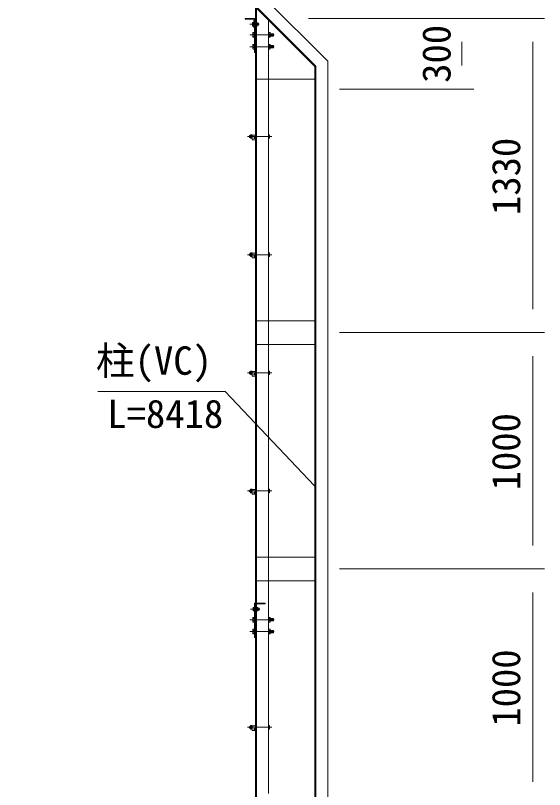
# Model space of a CAD drawing. Units: millimetres, scale not verified. Extents: x -10500 to 10500, y -7425 to 7425.
# Drawn here: x -2424 to -186, y -1081 to 2194 of the extents above; entities that cross this region are included whole.
import ezdxf
from ezdxf.enums import TextEntityAlignment as Align

# ---------------------------------------------------------------- set-up
doc = ezdxf.new("R2010")
doc.units = ezdxf.units.MM
doc.header["$LTSCALE"] = 50
doc.linetypes.add('DASHED', pattern=[7.5, 6, -1.5])
doc.linetypes.add('USER1', pattern=[50.8, 31.75, -6.35, 6.35, -6.35])
for name, color, linetype, lineweight in [('0-0_D-STR3', 3, 'Continuous', 13), ('0-1_D-STR1', 1, 'Continuous', 18), ('0-2_D-BMK', 2, 'USER1', 13), ('0-4_D-STR-TXT', 7, 'Continuous', 9), ('0-6_D-STR-DIM', 7, 'Continuous', 9)]:
    doc.layers.add(name, color=color, linetype=linetype, lineweight=lineweight)
doc.styles.add('ＭＳ ゴシック', font='')
doc.styles.get('ＭＳ ゴシック').set_extended_font_data('MS Gothic')

msp = doc.modelspace()

# ---------------------------------------------------------------- linework, layer by layer
at = {"layer": '0-0_D-STR3'}
for p, q in [((-1420.59, 2163.37), (-1419.9, 2164.58)), ((-1420.59, 2163.37), (-1420.59, 2150.77)), ((-1415.29, 2164.58), (-1419.9, 2164.58)), ((-1415.29, 2164.58), (-1415.29, 2149.56)), ((-1412.29, 2037.07), (-1412.29, 2182.07)), ((-1412.29, 2182.07), (-1407.79, 2182.07)), ((-1407.79, 2164.58), (-1402.02, 2164.58)), ((-1407.79, 2149.56), (-1407.79, 2164.58)), ((-1402.02, 2164.58), (-1401.29, 2163.32)), ((-1401.29, 2150.82), (-1401.29, 2163.32)), ((-1420.59, 2150.77), (-1419.9, 2149.56)), ((-1415.29, 2160.82), (-1419.9, 2160.82)), ((-1415.29, 2153.32), (-1419.9, 2153.32)), ((-1415.29, 2149.56), (-1419.9, 2149.56)), ((-1407.79, 2160.82), (-1402.02, 2160.82)), ((-1407.79, 2153.32), (-1402.02, 2153.32)), ((-1407.79, 2149.56), (-1402.02, 2149.56)), ((-1402.02, 2149.56), (-1401.29, 2150.82)), ((-1401.29, 2161.07), (-1396.49, 2161.07)), ((-1401.29, 2160.32), (-1395.74, 2160.32)), ((-1401.29, 2153.82), (-1395.74, 2153.82)), ((-1401.29, 2153.07), (-1396.49, 2153.07)), ((-1396.49, 2161.07), (-1395.29, 2159.87)), ((-1396.49, 2161.07), (-1396.49, 2153.07)), ((-1396.49, 2153.07), (-1395.29, 2154.27)), ((-1395.29, 2159.87), (-1395.29, 2154.27)), ((-1419.29, 2120.32), (-1418.39, 2121.88)), ((-1419.29, 2120.32), (-1419.29, 2103.82)), ((-1419.29, 2103.82), (-1418.39, 2102.25)), ((-1418.39, 2121.88), (-1412.29, 2121.88)), ((-1418.39, 2116.98), (-1412.29, 2116.98)), ((-1418.39, 2107.16), (-1412.29, 2107.16)), ((-1418.39, 2102.25), (-1412.29, 2102.25)), ((-1412.29, 2121.88), (-1412.29, 2102.25)), ((-1419.29, 2070.32), (-1418.39, 2071.88)), ((-1419.29, 2070.32), (-1419.29, 2053.82)), ((-1418.39, 2071.88), (-1412.29, 2071.88)), ((-1418.39, 2066.98), (-1412.29, 2066.98)), ((-1412.29, 2071.88), (-1412.29, 2052.25)), ((-1419.29, 2053.82), (-1418.39, 2052.25)), ((-1418.39, 2057.16), (-1412.29, 2057.16)), ((-1418.39, 2052.25), (-1412.29, 2052.25)), ((-1412.29, 2037.07), (-1407.79, 2037.07)), ((-1432.59, 1686.07), (-1433.79, 1684.87)), ((-1433.79, 1684.87), (-1433.79, 1679.27)), ((-1432.59, 1678.07), (-1433.79, 1679.27)), ((-1432.59, 1686.07), (-1432.59, 1678.07)), ((-1429.29, 1686.07), (-1432.59, 1686.07)), ((-1429.29, 1678.07), (-1432.59, 1678.07)), ((-1428.57, 1689.58), (-1429.29, 1688.32)), ((-1429.29, 1675.82), (-1429.29, 1688.32)), ((-1428.57, 1674.56), (-1429.29, 1675.82)), ((-1422.79, 1689.58), (-1428.57, 1689.58)), ((-1422.79, 1685.82), (-1428.57, 1685.82)), ((-1422.79, 1678.32), (-1428.57, 1678.32)), ((-1422.79, 1674.56), (-1428.57, 1674.56)), ((-1422.79, 1674.56), (-1422.79, 1689.58)), ((-1422.79, 1688.07), (-1407.79, 1688.07)), ((-1422.79, 1688.07), (-1422.79, 1668.07)), ((-1412.54, 1677.57), (-1407.79, 1677.57)), ((-1412.54, 1673.07), (-1407.79, 1673.07)), ((-1407.79, 1673.07), (-1407.79, 1668.07)), ((-1353.79, 1689.58), (-1349.19, 1689.58)), ((-1353.79, 1689.58), (-1353.79, 1674.56)), ((-1353.79, 1685.82), (-1349.19, 1685.82)), ((-1353.79, 1678.32), (-1349.19, 1678.32)), ((-1353.79, 1674.56), (-1349.19, 1674.56)), ((-1348.49, 1688.37), (-1349.19, 1689.58)), ((-1348.49, 1675.77), (-1349.19, 1674.56)), ((-1348.49, 1688.37), (-1348.49, 1675.77)), ((-1422.79, 1668.07), (-1407.79, 1668.07)), ((-1432.59, 1186.07), (-1433.79, 1184.87)), ((-1433.79, 1184.87), (-1433.79, 1179.27)), ((-1432.59, 1178.07), (-1433.79, 1179.27)), ((-1432.59, 1186.07), (-1432.59, 1178.07)), ((-1429.29, 1186.07), (-1432.59, 1186.07)), ((-1428.57, 1189.58), (-1429.29, 1188.32)), ((-1429.29, 1175.82), (-1429.29, 1188.32)), ((-1422.79, 1189.58), (-1428.57, 1189.58)), ((-1422.79, 1185.82), (-1428.57, 1185.82)), ((-1422.79, 1174.56), (-1422.79, 1189.58)), ((-1422.79, 1188.07), (-1407.79, 1188.07)), ((-1422.79, 1188.07), (-1422.79, 1168.07)), ((-1353.79, 1189.58), (-1349.19, 1189.58)), ((-1353.79, 1189.58), (-1353.79, 1174.56)), ((-1353.79, 1185.82), (-1349.19, 1185.82)), ((-1348.49, 1188.37), (-1349.19, 1189.58)), ((-1348.49, 1188.37), (-1348.49, 1175.77)), ((-1429.29, 1178.07), (-1432.59, 1178.07)), ((-1428.57, 1174.56), (-1429.29, 1175.82)), ((-1422.79, 1178.32), (-1428.57, 1178.32)), ((-1422.79, 1174.56), (-1428.57, 1174.56)), ((-1422.79, 1168.07), (-1407.79, 1168.07)), ((-1412.54, 1177.57), (-1407.79, 1177.57)), ((-1412.54, 1173.07), (-1407.79, 1173.07)), ((-1407.79, 1173.07), (-1407.79, 1168.07)), ((-1353.79, 1178.32), (-1349.19, 1178.32)), ((-1353.79, 1174.56), (-1349.19, 1174.56)), ((-1348.49, 1175.77), (-1349.19, 1174.56)), ((-1428.57, 689.58), (-1429.29, 688.32)), ((-1429.29, 675.82), (-1429.29, 688.32)), ((-1422.79, 689.58), (-1428.57, 689.58)), ((-1422.79, 674.56), (-1422.79, 689.58)), ((-1422.79, 688.07), (-1407.79, 688.07)), ((-1422.79, 688.07), (-1422.79, 668.07)), ((-1353.79, 689.58), (-1349.19, 689.58)), ((-1353.79, 689.58), (-1353.79, 674.56)), ((-1348.49, 688.37), (-1349.19, 689.58)), ((-1348.49, 688.37), (-1348.49, 675.77)), ((-1432.59, 686.07), (-1433.79, 684.87)), ((-1433.79, 684.87), (-1433.79, 679.27)), ((-1432.59, 678.07), (-1433.79, 679.27)), ((-1432.59, 686.07), (-1432.59, 678.07)), ((-1429.29, 686.07), (-1432.59, 686.07)), ((-1429.29, 678.07), (-1432.59, 678.07)), ((-1428.57, 674.56), (-1429.29, 675.82)), ((-1422.79, 685.82), (-1428.57, 685.82)), ((-1422.79, 678.32), (-1428.57, 678.32)), ((-1422.79, 674.56), (-1428.57, 674.56)), ((-1422.79, 668.07), (-1407.79, 668.07)), ((-1412.54, 677.57), (-1407.79, 677.57)), ((-1412.54, 673.07), (-1407.79, 673.07)), ((-1407.79, 673.07), (-1407.79, 668.07)), ((-1353.79, 685.82), (-1349.19, 685.82)), ((-1353.79, 678.32), (-1349.19, 678.32)), ((-1353.79, 674.56), (-1349.19, 674.56)), ((-1348.49, 675.77), (-1349.19, 674.56)), ((-1432.59, 186.07), (-1433.79, 184.87)), ((-1433.79, 184.87), (-1433.79, 179.27)), ((-1432.59, 178.07), (-1433.79, 179.27)), ((-1432.59, 186.07), (-1432.59, 178.07)), ((-1429.29, 186.07), (-1432.59, 186.07)), ((-1429.29, 178.07), (-1432.59, 178.07)), ((-1428.57, 189.58), (-1429.29, 188.32)), ((-1429.29, 175.82), (-1429.29, 188.32)), ((-1428.57, 174.56), (-1429.29, 175.82)), ((-1422.79, 189.58), (-1428.57, 189.58)), ((-1422.79, 185.82), (-1428.57, 185.82)), ((-1422.79, 178.32), (-1428.57, 178.32)), ((-1422.79, 174.56), (-1428.57, 174.56)), ((-1422.79, 174.56), (-1422.79, 189.58)), ((-1422.79, 188.07), (-1407.79, 188.07)), ((-1422.79, 188.07), (-1422.79, 168.07)), ((-1422.79, 168.07), (-1407.79, 168.07)), ((-1412.54, 177.57), (-1407.79, 177.57)), ((-1412.54, 173.07), (-1407.79, 173.07)), ((-1407.79, 173.07), (-1407.79, 168.07)), ((-1353.79, 189.58), (-1349.19, 189.58)), ((-1353.79, 189.58), (-1353.79, 174.56)), ((-1353.79, 185.82), (-1349.19, 185.82)), ((-1353.79, 178.32), (-1349.19, 178.32)), ((-1353.79, 174.56), (-1349.19, 174.56)), ((-1348.49, 188.37), (-1349.19, 189.58)), ((-1348.49, 175.77), (-1349.19, 174.56)), ((-1348.49, 188.37), (-1348.49, 175.77)), ((-1412.29, -437.93), (-1412.29, -292.93)), ((-1412.29, -292.93), (-1407.79, -292.93)), ((-1417.59, -311.63), (-1416.9, -310.42)), ((-1417.59, -311.63), (-1417.59, -324.23)), ((-1417.59, -324.23), (-1416.9, -325.44)), ((-1412.29, -310.42), (-1416.9, -310.42)), ((-1412.29, -314.18), (-1416.9, -314.18)), ((-1412.29, -321.68), (-1416.9, -321.68)), ((-1412.29, -325.44), (-1416.9, -325.44)), ((-1412.29, -310.42), (-1412.29, -325.44)), ((-1404.79, -310.42), (-1399.02, -310.42)), ((-1404.79, -325.44), (-1404.79, -310.42)), ((-1404.79, -314.18), (-1399.02, -314.18)), ((-1404.79, -321.68), (-1399.02, -321.68)), ((-1404.79, -325.44), (-1399.02, -325.44)), ((-1399.02, -310.42), (-1398.29, -311.68)), ((-1399.02, -325.44), (-1398.29, -324.18)), ((-1398.29, -324.18), (-1398.29, -311.68)), ((-1398.29, -313.93), (-1393.49, -313.93)), ((-1398.29, -314.68), (-1392.74, -314.68)), ((-1398.29, -321.18), (-1392.74, -321.18)), ((-1398.29, -321.93), (-1393.49, -321.93)), ((-1393.49, -313.93), (-1392.29, -315.13)), ((-1393.49, -313.93), (-1393.49, -321.93)), ((-1393.49, -321.93), (-1392.29, -320.73)), ((-1392.29, -315.13), (-1392.29, -320.73)), ((-1419.29, -354.68), (-1418.39, -353.12)), ((-1419.29, -354.68), (-1419.29, -371.18)), ((-1418.39, -353.12), (-1412.29, -353.12)), ((-1418.39, -358.02), (-1412.29, -358.02)), ((-1412.29, -353.12), (-1412.29, -372.75)), ((-1419.29, -371.18), (-1418.39, -372.75)), ((-1418.39, -367.84), (-1412.29, -367.84)), ((-1418.39, -372.75), (-1412.29, -372.75)), ((-1419.29, -404.68), (-1418.39, -403.12)), ((-1419.29, -404.68), (-1419.29, -421.18)), ((-1419.29, -421.18), (-1418.39, -422.75)), ((-1418.39, -403.12), (-1412.29, -403.12)), ((-1418.39, -408.02), (-1412.29, -408.02)), ((-1418.39, -417.84), (-1412.29, -417.84)), ((-1418.39, -422.75), (-1412.29, -422.75)), ((-1412.29, -403.12), (-1412.29, -422.75)), ((-1412.29, -437.93), (-1407.79, -437.93)), ((-1432.59, -813.93), (-1433.79, -815.13)), ((-1433.79, -815.13), (-1433.79, -820.73)), ((-1432.59, -813.93), (-1432.59, -821.93)), ((-1429.29, -813.93), (-1432.59, -813.93)), ((-1428.57, -810.42), (-1429.29, -811.68)), ((-1429.29, -824.18), (-1429.29, -811.68)), ((-1422.79, -810.42), (-1428.57, -810.42)), ((-1422.79, -814.18), (-1428.57, -814.18)), ((-1422.79, -825.44), (-1422.79, -810.42)), ((-1422.79, -811.93), (-1407.79, -811.93)), ((-1422.79, -811.93), (-1422.79, -831.93)), ((-1353.79, -810.42), (-1349.19, -810.42)), ((-1353.79, -810.42), (-1353.79, -825.44)), ((-1353.79, -814.18), (-1349.19, -814.18)), ((-1348.49, -811.63), (-1349.19, -810.42)), ((-1348.49, -811.63), (-1348.49, -824.23)), ((-1432.59, -821.93), (-1433.79, -820.73)), ((-1429.29, -821.93), (-1432.59, -821.93)), ((-1428.57, -825.44), (-1429.29, -824.18)), ((-1422.79, -821.68), (-1428.57, -821.68)), ((-1422.79, -825.44), (-1428.57, -825.44)), ((-1422.79, -831.93), (-1407.79, -831.93)), ((-1412.54, -822.43), (-1407.79, -822.43)), ((-1412.54, -826.93), (-1407.79, -826.93)), ((-1407.79, -826.93), (-1407.79, -831.93)), ((-1353.79, -821.68), (-1349.19, -821.68)), ((-1353.79, -825.44), (-1349.19, -825.44)), ((-1348.49, -824.23), (-1349.19, -825.44))]:
    msp.add_line(p, q, dxfattribs=at)
at = {"layer": '0-0_D-STR3', "linetype": 'DASHED'}
for p, q in [((-1347.7, 2121.88), (-1353.79, 2121.88)), ((-1353.79, 2121.88), (-1353.79, 2102.25)), ((-1347.7, 2116.98), (-1353.79, 2116.98)), ((-1347.7, 2107.16), (-1353.79, 2107.16)), ((-1347.7, 2102.25), (-1353.79, 2102.25)), ((-1346.79, 2120.32), (-1347.7, 2121.88)), ((-1346.79, 2103.82), (-1347.7, 2102.25)), ((-1346.79, 2120.32), (-1346.79, 2103.82)), ((-1346.79, 2117.07), (-1333.79, 2117.07)), ((-1346.79, 2116.17), (-1332.89, 2116.17)), ((-1346.79, 2107.97), (-1332.89, 2107.97)), ((-1346.79, 2107.07), (-1333.79, 2107.07)), ((-1333.79, 2117.07), (-1332.29, 2115.57)), ((-1332.29, 2115.57), (-1332.29, 2108.57)), ((-1347.7, 2071.88), (-1353.79, 2071.88)), ((-1353.79, 2071.88), (-1353.79, 2052.25)), ((-1347.7, 2066.98), (-1353.79, 2066.98)), ((-1346.79, 2070.32), (-1347.7, 2071.88)), ((-1346.79, 2070.32), (-1346.79, 2053.82)), ((-1346.79, 2067.07), (-1333.79, 2067.07)), ((-1346.79, 2066.17), (-1332.89, 2066.17)), ((-1333.79, 2067.07), (-1332.29, 2065.57)), ((-1332.29, 2065.57), (-1332.29, 2058.57)), ((-1347.7, 2057.16), (-1353.79, 2057.16)), ((-1347.7, 2052.25), (-1353.79, 2052.25)), ((-1346.79, 2053.82), (-1347.7, 2052.25)), ((-1346.79, 2057.97), (-1332.89, 2057.97)), ((-1346.79, 2057.07), (-1333.79, 2057.07)), ((-1347.7, -353.12), (-1353.79, -353.12)), ((-1353.79, -353.12), (-1353.79, -372.75)), ((-1347.7, -358.02), (-1353.79, -358.02)), ((-1346.79, -354.68), (-1347.7, -353.12)), ((-1346.79, -354.68), (-1346.79, -371.18)), ((-1346.79, -357.93), (-1333.79, -357.93)), ((-1346.79, -358.83), (-1332.89, -358.83)), ((-1333.79, -357.93), (-1332.29, -359.43)), ((-1332.29, -359.43), (-1332.29, -366.43)), ((-1347.7, -367.84), (-1353.79, -367.84)), ((-1347.7, -372.75), (-1353.79, -372.75)), ((-1346.79, -371.18), (-1347.7, -372.75)), ((-1346.79, -367.03), (-1332.89, -367.03)), ((-1346.79, -367.93), (-1333.79, -367.93)), ((-1347.7, -403.12), (-1353.79, -403.12)), ((-1353.79, -403.12), (-1353.79, -422.75)), ((-1347.7, -408.02), (-1353.79, -408.02)), ((-1347.7, -417.84), (-1353.79, -417.84)), ((-1347.7, -422.75), (-1353.79, -422.75)), ((-1346.79, -404.68), (-1347.7, -403.12)), ((-1346.79, -421.18), (-1347.7, -422.75)), ((-1346.79, -404.68), (-1346.79, -421.18)), ((-1346.79, -407.93), (-1333.79, -407.93)), ((-1346.79, -408.83), (-1332.89, -408.83)), ((-1346.79, -417.03), (-1332.89, -417.03)), ((-1346.79, -417.93), (-1333.79, -417.93)), ((-1333.79, -407.93), (-1332.29, -409.43)), ((-1332.29, -409.43), (-1332.29, -416.43))]:
    msp.add_line(p, q, dxfattribs=at)
for points in [[(-1333.79, 2117.07), (-1333.79, 2107.07), (-1332.29, 2108.57)], [(-1333.79, 2067.07), (-1333.79, 2057.07), (-1332.29, 2058.57)], [(-1333.79, -357.93), (-1333.79, -367.93), (-1332.29, -366.43)], [(-1333.79, -407.93), (-1333.79, -417.93), (-1332.29, -416.43)]]:
    msp.add_lwpolyline(points, dxfattribs=at)
at = {"layer": '0-0_D-STR3'}
for centre, radius, start, end in [((-1417.15, 2162.7), 3.32, 145.61585, 214.38415), ((-1404.76, 2162.7), 3.32, 325.61586, 34.38414), ((-1408.06, 2157.07), 12.42, 162.4121, 197.5879), ((-1417.15, 2151.44), 3.32, 145.61585, 214.38415), ((-1413.86, 2157.07), 12.42, 342.4121, 17.5879), ((-1404.76, 2151.44), 3.32, 325.61585, 34.38416), ((-1402.91, 2112.07), 16.24, 162.41205, 197.58795), ((-1414.8, 2119.43), 4.34, 145.61575, 214.38425), ((-1414.8, 2104.71), 4.34, 145.61575, 214.38425), ((-1402.91, 2062.07), 16.24, 162.41205, 197.58795), ((-1414.8, 2069.43), 4.34, 145.61575, 214.38425), ((-1414.8, 2054.71), 4.34, 145.61575, 214.38425), ((-1425.83, 1687.7), 3.32, 145.61586, 214.38414), ((-1416.73, 1682.07), 12.42, 162.4121, 197.5879), ((-1425.83, 1676.44), 3.32, 145.61584, 214.38415), ((-1412.54, 1675.32), 2.25, 90, 270), ((-1351.93, 1687.7), 3.32, 325.61585, 34.38415), ((-1361.03, 1682.07), 12.42, 342.4121, 17.5879), ((-1351.93, 1676.44), 3.32, 325.61585, 34.38415), ((-1425.83, 1187.7), 3.32, 145.61586, 214.38414), ((-1416.73, 1182.07), 12.42, 162.4121, 197.5879), ((-1351.93, 1187.7), 3.32, 325.61585, 34.38415), ((-1361.03, 1182.07), 12.42, 342.4121, 17.5879), ((-1425.83, 1176.44), 3.32, 145.61584, 214.38415), ((-1412.54, 1175.32), 2.25, 90, 270), ((-1351.93, 1176.44), 3.32, 325.61585, 34.38415), ((-1425.83, 687.7), 3.32, 145.61586, 214.38414), ((-1351.93, 687.7), 3.32, 325.61585, 34.38415), ((-1416.73, 682.07), 12.42, 162.4121, 197.5879), ((-1425.83, 676.44), 3.32, 145.61584, 214.38415), ((-1412.54, 675.32), 2.25, 90, 270), ((-1361.03, 682.07), 12.42, 342.4121, 17.5879), ((-1351.93, 676.44), 3.32, 325.61585, 34.38415), ((-1425.83, 187.7), 3.32, 145.61586, 214.38414), ((-1416.73, 182.07), 12.42, 162.4121, 197.5879), ((-1425.83, 176.44), 3.32, 145.61584, 214.38415), ((-1412.54, 175.32), 2.25, 90, 270), ((-1351.93, 187.7), 3.32, 325.61585, 34.38415), ((-1361.03, 182.07), 12.42, 342.4121, 17.5879), ((-1351.93, 176.44), 3.32, 325.61585, 34.38415), ((-1405.06, -317.93), 12.42, 162.4121, 197.5879), ((-1414.15, -312.3), 3.32, 145.61585, 214.38415), ((-1414.15, -323.56), 3.32, 145.61585, 214.38415), ((-1401.76, -312.3), 3.32, 325.61586, 34.38414), ((-1410.86, -317.93), 12.42, 342.4121, 17.5879), ((-1401.76, -323.56), 3.32, 325.61585, 34.38416), ((-1402.91, -362.93), 16.24, 162.41205, 197.58795), ((-1414.8, -355.57), 4.34, 145.61575, 214.38425), ((-1414.8, -370.29), 4.34, 145.61575, 214.38425), ((-1402.91, -412.93), 16.24, 162.41205, 197.58795), ((-1414.8, -405.57), 4.34, 145.61575, 214.38425), ((-1414.8, -420.29), 4.34, 145.61575, 214.38425), ((-1425.83, -812.3), 3.32, 145.61586, 214.38414), ((-1416.73, -817.93), 12.42, 162.4121, 197.5879), ((-1351.93, -812.3), 3.32, 325.61585, 34.38415), ((-1361.03, -817.93), 12.42, 342.4121, 17.5879), ((-1425.83, -823.56), 3.32, 145.61584, 214.38415), ((-1412.54, -824.68), 2.25, 90, 270), ((-1351.93, -823.56), 3.32, 325.61585, 34.38415)]:
    msp.add_arc(centre, radius, start, end, dxfattribs=at)
at = {"layer": '0-0_D-STR3', "linetype": 'DASHED'}
for centre, radius, start, end in [((-1363.18, 2112.07), 16.24, 342.41205, 17.58795), ((-1351.28, 2119.43), 4.34, 325.61575, 34.38425), ((-1351.28, 2104.71), 4.34, 325.61575, 34.38425), ((-1363.18, 2062.07), 16.24, 342.41205, 17.58795), ((-1351.28, 2069.43), 4.34, 325.61575, 34.38425), ((-1351.28, 2054.71), 4.34, 325.61575, 34.38425), ((-1363.18, -362.93), 16.24, 342.41205, 17.58795), ((-1351.28, -355.57), 4.34, 325.61575, 34.38425), ((-1351.28, -370.29), 4.34, 325.61575, 34.38425), ((-1363.18, -412.93), 16.24, 342.41205, 17.58795), ((-1351.28, -405.57), 4.34, 325.61575, 34.38425), ((-1351.28, -420.29), 4.34, 325.61575, 34.38425)]:
    msp.add_arc(centre, radius, start, end, dxfattribs=at)
at = {"layer": '0-1_D-STR1'}
for p, q in [((-2385.74, 3283.39), (-1102.79, 2000.44)), ((-2423.93, 3245.2), (-1156.79, 1978.07)), ((-2421.1, 3248.03), (-1152.79, 1979.73)), ((-1407.79, -4647.93), (-1407.79, 2225.4)), ((-1403.79, -4647.93), (-1403.79, 2225.07)), ((-1452.29, 2181.07), (-1452.29, 2182.07)), ((-1417.29, 2182.07), (-1452.29, 2182.07)), ((-1419.79, 2179.07), (-1450.29, 2179.07)), ((-1415.29, 2144.07), (-1415.29, 2174.57)), ((-1412.29, 2142.07), (-1412.29, 2177.07)), ((-1413.29, 2142.07), (-1412.29, 2142.07)), ((-1102.79, -4647.93), (-1102.79, 2000.44)), ((-1156.79, -4647.93), (-1156.79, 1978.07)), ((-1152.79, -4647.93), (-1152.79, 1979.73)), ((-1403.79, 1925.4), (-1156.79, 1925.4)), ((-1353.79, 902.07), (-1353.79, 1925.4)), ((-1156.79, 902.07), (-1403.79, 902.07)), ((-1403.79, 802.07), (-1156.79, 802.07)), ((-1353.79, -97.93), (-1353.79, 802.07)), ((-1156.79, -97.93), (-1403.79, -97.93)), ((-1403.79, -197.93), (-1156.79, -197.93)), ((-1353.79, -1097.93), (-1353.79, -197.93)), ((-1402.79, -292.93), (-1367.79, -292.93)), ((-1367.79, -293.93), (-1367.79, -292.93)), ((-1407.79, -332.93), (-1407.79, -297.93)), ((-1404.79, -330.93), (-1404.79, -300.43)), ((-1400.29, -295.93), (-1369.79, -295.93)), ((-1406.79, -332.93), (-1407.79, -332.93))]:
    msp.add_line(p, q, dxfattribs=at)
at = {"layer": '0-1_D-STR1', "linetype": 'DASHED'}
for p, q in [((-1353.79, 1925.4), (-1353.79, 2175.07)), ((-1353.79, 902.07), (-1353.79, 802.07)), ((-1353.79, -97.93), (-1353.79, -197.93))]:
    msp.add_line(p, q, dxfattribs=at)
at = {"layer": '0-1_D-STR1'}
for centre, radius, start, end in [((-1450.29, 2181.07), 2, 180, 270), ((-1419.79, 2174.57), 4.5, 0, 90), ((-1417.29, 2177.07), 5, 0, 90), ((-1413.29, 2144.07), 2, 180, 270), ((-1402.79, -297.93), 5, 90, 180), ((-1369.79, -293.93), 2, 270, 0), ((-1400.29, -300.43), 4.5, 90, 180), ((-1406.79, -330.93), 2, 270, 0)]:
    msp.add_arc(centre, radius, start, end, dxfattribs=at)
at = {"layer": '0-2_D-BMK'}
for p, q in [((-1431.98, 2157.07), (-1392.61, 2157.07)), ((-1432.7, 2112.07), (-1329.7, 2112.07)), ((-1432.7, 2062.07), (-1329.7, 2062.07)), ((-1441.79, 1682.07), (-1338.79, 1682.07)), ((-1441.79, 1182.07), (-1338.79, 1182.07)), ((-1441.79, 682.07), (-1338.79, 682.07)), ((-1441.79, 182.07), (-1338.79, 182.07)), ((-1428.98, -317.93), (-1389.61, -317.93)), ((-1432.7, -362.93), (-1329.7, -362.93)), ((-1432.7, -412.93), (-1329.7, -412.93)), ((-1441.79, -817.93), (-1338.79, -817.93))]:
    msp.add_line(p, q, dxfattribs=at)
at = {"layer": '0-4_D-STR-TXT'}
msp.add_lwpolyline([(-2076.08, 603.77), (-1536.97, 603.77), (-1158.17, 203.88)], dxfattribs=at)
at = {"layer": '0-6_D-STR-DIM'}
for p, q in [((-1184.43, 2182.07), (-185.59, 2182.07)), ((-1184.43, 2182.07), (-185.59, 2182.07)), ((-1052.79, 2182.07), (-485.29, 2182.07)), ((-535.29, 1982.07), (-535.29, 2082.07)), ((-235.59, 952.07), (-235.59, 2082.07)), ((-1052.79, 1882.07), (-485.29, 1882.07)), ((-1052.79, 852.07), (-185.59, 852.07)), ((-1052.79, 852.07), (-185.59, 852.07)), ((-235.59, -47.93), (-235.59, 752.07)), ((-1052.79, -147.93), (-185.59, -147.93)), ((-1052.79, -147.93), (-185.59, -147.93)), ((-235.59, -1047.93), (-235.59, -247.93))]:
    msp.add_line(p, q, dxfattribs=at)

# ---------------------------------------------------------------- texts
at = {"layer": '0-4_D-STR-TXT', "style": 'ＭＳ ゴシック'}
for s, p in [('柱(VC) \u3000\u3000', (-2083.69, 637.77)), ('L=8418', (-2035.46, 412.75))]:
    msp.add_text(s, height=120.2, dxfattribs=at).set_placement(p, align=Align.BOTTOM_LEFT)
at = {"layer": '0-6_D-STR-DIM', "style": 'ＭＳ ゴシック'}
for s, p in [('300', (-547.02, 1909.1)), ('1330', (-252.46, 1349.82)), ('1000', (-252.46, 184.82)), ('1000', (-252.46, -815.18))]:
    msp.add_text(s, height=120.2, rotation=90, dxfattribs=at).set_placement(p, align=Align.BOTTOM_LEFT)

doc.saveas('drawing.dxf')
